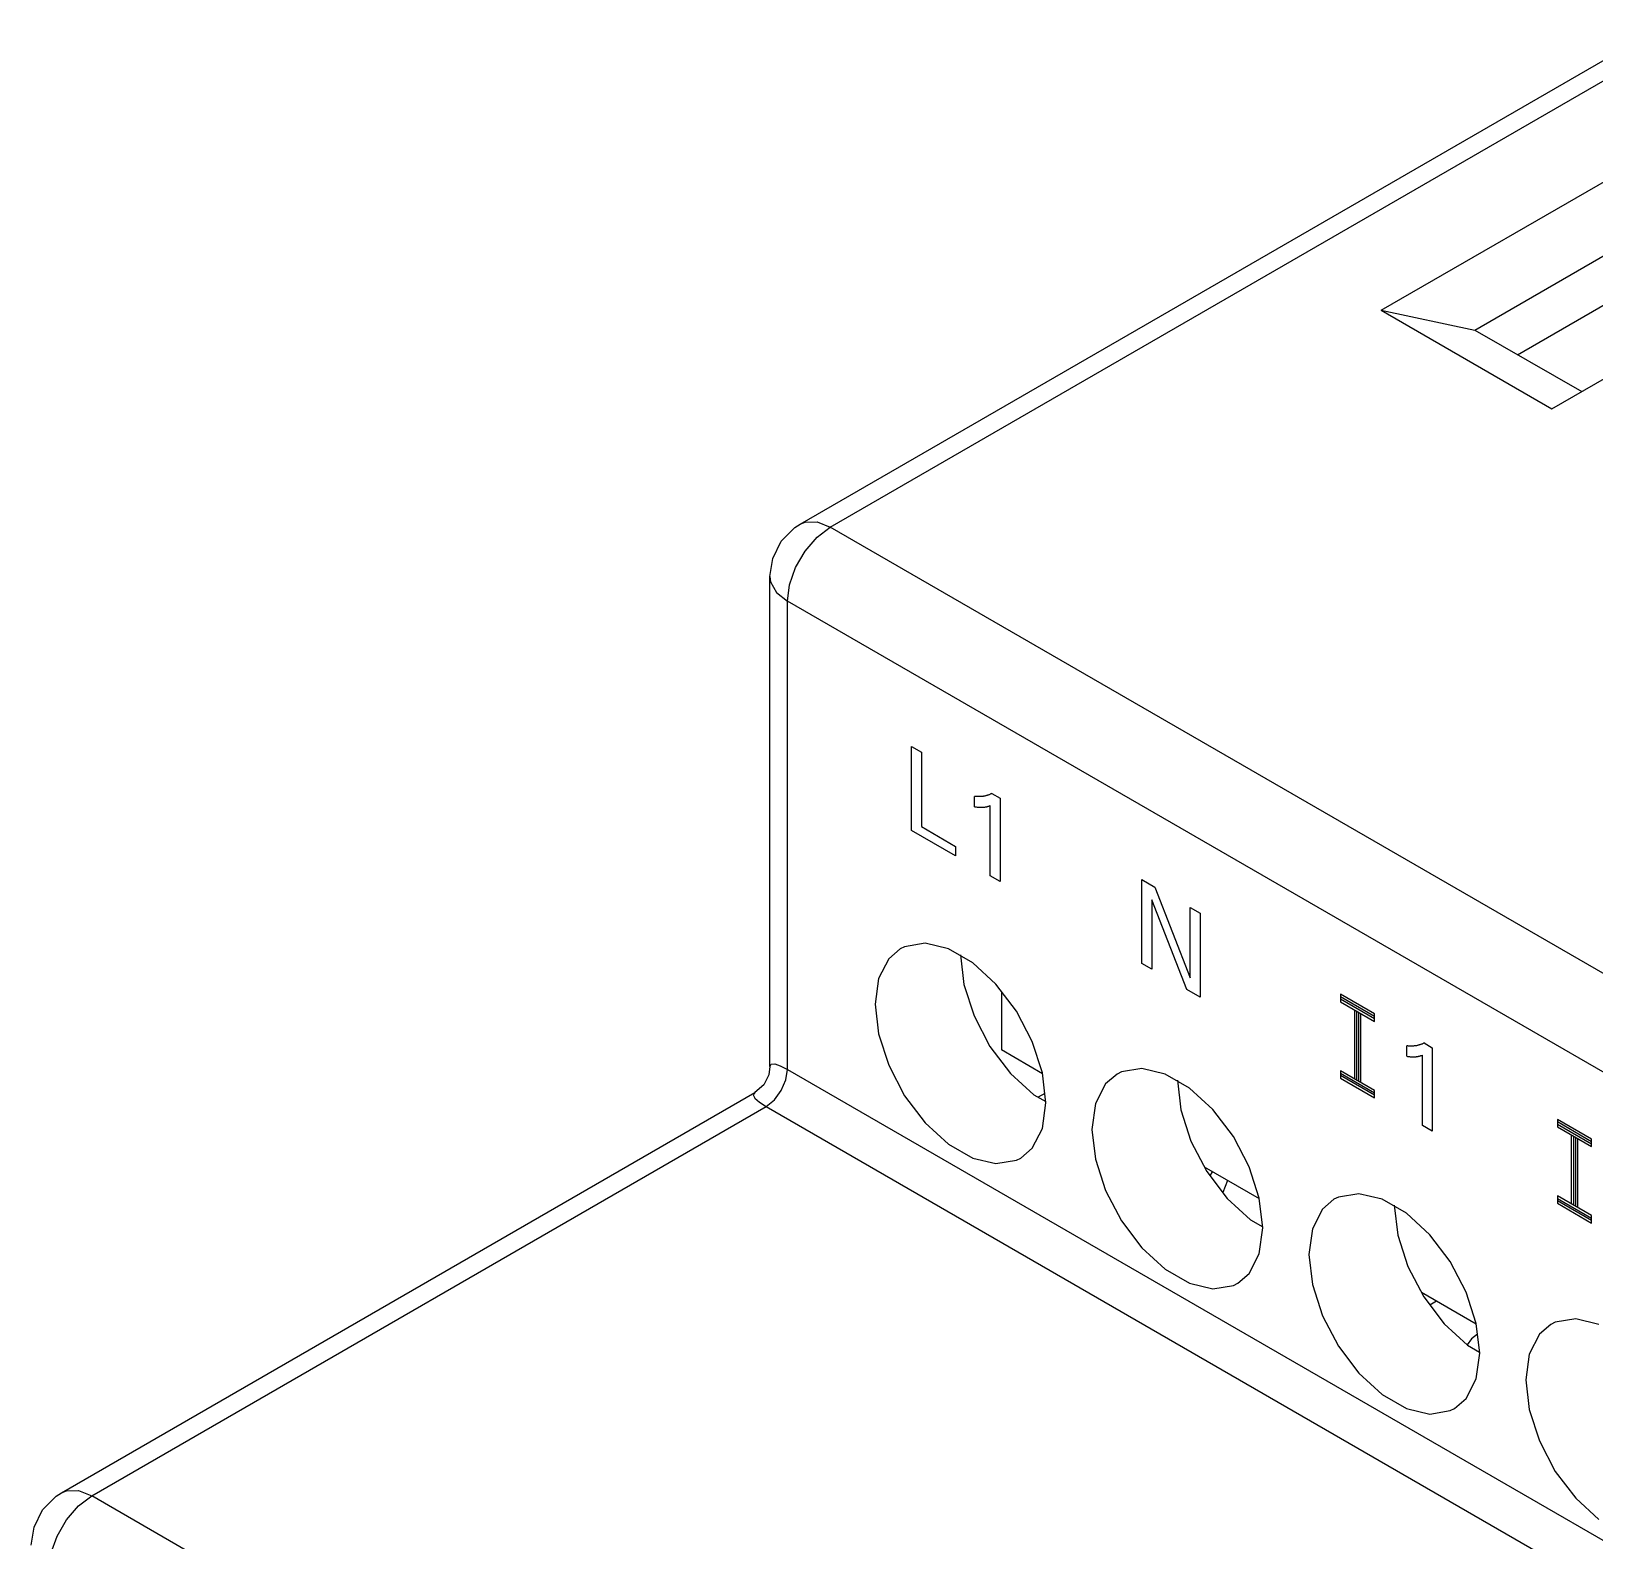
# Model space of a CAD drawing. Extents: x 0 to 420, y 0 to 297.
# Drawn here: x 181.2 to 207.1, y 168.36 to 193.36 of the extents above; entities that cross this region are included whole.
import ezdxf

# ---------------------------------------------------------------- set-up
doc = ezdxf.new("R2010")
doc.units = 0
doc.header["$LTSCALE"] = 23.1
doc.layers.add('40000_ISO', color=7, linetype='CONTINUOUS')

msp = doc.modelspace()

# ---------------------------------------------------------------- linework, layer by layer
at = {"layer": '40000_ISO', "color": 7, "linetype": 'CONTINUOUS'}
for p, q in [((193.935, 185.198), (208.077, 193.363)), ((194.435, 185.149), (208.577, 193.314)), ((203.556, 188.741), (208.506, 191.599)), ((205.112, 188.415), (208.152, 190.17)), ((206.385, 187.108), (211.334, 189.966)), ((205.819, 188.006), (208.152, 189.354)), ((203.556, 188.741), (205.112, 188.415)), ((203.556, 188.741), (206.385, 187.108)), ((205.112, 188.415), (206.88, 187.394)), ((193.622, 184.915), (193.847, 185.142)), ((193.847, 185.142), (193.935, 185.198)), ((193.935, 185.198), (194.018, 185.232)), ((194.018, 185.232), (194.215, 185.235)), ((194.215, 185.235), (194.435, 185.149)), ((194.215, 184.982), (194.435, 185.149)), ((218.123, 171.473), (194.435, 185.149)), ((193.481, 184.633), (193.622, 184.915)), ((194.018, 184.751), (194.215, 184.982)), ((193.435, 184.332), (193.481, 184.633)), ((193.861, 184.479), (194.018, 184.751)), ((193.761, 184.193), (193.861, 184.479)), ((193.435, 176.216), (193.435, 184.332)), ((193.435, 184.332), (193.447, 184.242)), ((193.447, 184.242), (193.544, 184.07)), ((193.727, 183.924), (193.761, 184.193)), ((193.544, 184.07), (193.727, 183.924)), ((193.727, 176.167), (193.727, 183.924)), ((217.416, 170.248), (193.727, 183.924)), ((195.778, 180.127), (195.778, 181.515)), ((195.778, 181.515), (195.943, 181.42)), ((195.943, 181.42), (195.943, 180.19)), ((197.11, 180.739), (197.101, 180.734)), ((197.11, 180.739), (197.246, 180.66)), ((196.822, 180.518), (196.822, 180.691)), ((196.832, 180.69), (196.822, 180.691)), ((196.822, 180.518), (196.837, 180.516)), ((196.843, 180.689), (196.832, 180.69)), ((196.837, 180.516), (196.851, 180.515)), ((196.854, 180.688), (196.843, 180.689)), ((196.851, 180.515), (196.866, 180.513)), ((196.864, 180.687), (196.854, 180.688)), ((196.875, 180.687), (196.864, 180.687)), ((196.866, 180.513), (196.881, 180.512)), ((196.885, 180.687), (196.875, 180.687)), ((196.881, 180.512), (196.896, 180.511)), ((196.895, 180.687), (196.885, 180.687)), ((196.905, 180.687), (196.895, 180.687)), ((196.896, 180.511), (196.906, 180.511)), ((196.916, 180.687), (196.905, 180.687)), ((196.906, 180.511), (196.917, 180.51)), ((196.926, 180.687), (196.916, 180.687)), ((196.917, 180.51), (196.928, 180.51)), ((196.936, 180.688), (196.926, 180.687)), ((196.928, 180.51), (196.938, 180.51)), ((196.946, 180.689), (196.936, 180.688)), ((196.938, 180.51), (196.949, 180.511)), ((196.955, 180.69), (196.946, 180.689)), ((196.949, 180.511), (196.959, 180.511)), ((196.965, 180.691), (196.955, 180.69)), ((196.959, 180.511), (196.968, 180.512)), ((196.975, 180.693), (196.965, 180.691)), ((196.968, 180.512), (196.977, 180.512)), ((196.984, 180.695), (196.975, 180.693)), ((196.977, 180.512), (196.986, 180.513)), ((196.994, 180.696), (196.984, 180.695)), ((196.986, 180.513), (196.995, 180.514)), ((197.003, 180.698), (196.994, 180.696)), ((196.995, 180.514), (197.004, 180.516)), ((197.012, 180.701), (197.003, 180.698)), ((197.004, 180.516), (197.013, 180.517)), ((197.022, 180.703), (197.012, 180.701)), ((197.013, 180.517), (197.02, 180.519)), ((197.02, 180.519), (197.028, 180.52)), ((197.031, 180.706), (197.022, 180.703)), ((197.028, 180.52), (197.035, 180.522)), ((197.04, 180.709), (197.031, 180.706)), ((197.035, 180.522), (197.043, 180.524)), ((197.049, 180.712), (197.04, 180.709)), ((197.043, 180.524), (197.051, 180.527)), ((197.058, 180.715), (197.049, 180.712)), ((197.051, 180.527), (197.059, 180.529)), ((197.067, 180.718), (197.058, 180.715)), ((197.059, 180.529), (197.072, 180.534)), ((197.076, 180.722), (197.067, 180.718)), ((197.072, 180.534), (197.085, 180.538)), ((197.084, 180.726), (197.076, 180.722)), ((197.093, 180.73), (197.084, 180.726)), ((197.085, 179.373), (197.085, 180.538)), ((197.101, 180.734), (197.093, 180.73)), ((197.246, 180.66), (197.246, 179.28)), ((196.51, 179.705), (195.778, 180.127)), ((195.943, 180.19), (196.51, 179.862)), ((196.51, 179.862), (196.51, 179.705)), ((197.246, 179.28), (197.085, 179.373)), ((199.596, 177.923), (199.596, 179.311)), ((199.596, 179.311), (199.81, 179.187)), ((199.81, 179.187), (200.397, 177.685)), ((199.76, 178.979), (199.76, 177.828)), ((200.34, 177.493), (199.76, 178.979)), ((200.397, 177.685), (200.397, 178.848)), ((200.397, 178.848), (200.561, 178.754)), ((200.561, 178.754), (200.561, 177.366)), ((195.592, 178.165), (195.402, 178.002)), ((195.665, 178.201), (195.592, 178.165)), ((196.004, 178.257), (195.665, 178.201)), ((196.39, 178.165), (196.004, 178.257)), ((196.793, 177.933), (196.39, 178.165)), ((195.402, 178.002), (195.234, 177.676)), ((196.591, 178.065), (196.649, 177.572)), ((197.179, 177.579), (196.793, 177.933)), ((199.76, 177.828), (199.596, 177.923)), ((195.234, 177.676), (195.177, 177.249)), ((196.649, 177.572), (196.816, 177.053)), ((197.517, 177.132), (197.179, 177.579)), ((197.27, 177.458), (197.27, 176.49)), ((200.561, 177.366), (200.34, 177.493)), ((202.885, 177.412), (202.885, 177.29)), ((203.45, 177.086), (202.885, 177.412)), ((195.177, 177.249), (195.234, 176.756)), ((197.781, 176.629), (197.517, 177.132)), ((203.45, 177.045), (202.885, 177.372)), ((203.45, 177.004), (202.885, 177.331)), ((202.885, 177.29), (203.45, 176.963)), ((203.114, 177.157), (203.114, 176.014)), ((203.15, 177.137), (203.15, 175.994)), ((203.185, 177.116), (203.185, 175.973)), ((196.816, 177.053), (197.079, 176.55)), ((203.22, 175.953), (203.22, 177.096)), ((203.45, 176.963), (203.45, 177.086)), ((195.234, 176.756), (195.402, 176.237)), ((197.948, 176.109), (197.781, 176.629)), ((204.252, 176.597), (204.243, 176.593)), ((204.26, 176.601), (204.252, 176.597)), ((204.269, 176.606), (204.26, 176.601)), ((204.269, 176.606), (204.405, 176.527)), ((197.079, 176.55), (197.418, 176.103)), ((197.95, 176.097), (197.27, 176.49)), ((203.981, 176.385), (203.981, 176.558)), ((203.991, 176.557), (203.981, 176.558)), ((203.981, 176.385), (203.995, 176.383)), ((204.002, 176.556), (203.991, 176.557)), ((203.995, 176.383), (204.01, 176.382)), ((204.012, 176.555), (204.002, 176.556)), ((204.01, 176.382), (204.025, 176.38)), ((204.023, 176.554), (204.012, 176.555)), ((204.033, 176.554), (204.023, 176.554)), ((204.025, 176.38), (204.04, 176.379)), ((204.044, 176.554), (204.033, 176.554)), ((204.04, 176.379), (204.054, 176.378)), ((204.054, 176.553), (204.044, 176.554)), ((204.064, 176.554), (204.054, 176.553)), ((204.054, 176.378), (204.065, 176.378)), ((204.074, 176.554), (204.064, 176.554)), ((204.065, 176.378), (204.076, 176.377)), ((204.085, 176.554), (204.074, 176.554)), ((204.076, 176.377), (204.087, 176.377)), ((204.094, 176.555), (204.085, 176.554)), ((204.087, 176.377), (204.097, 176.377)), ((204.104, 176.556), (204.094, 176.555)), ((204.097, 176.377), (204.108, 176.378)), ((204.114, 176.557), (204.104, 176.556)), ((204.108, 176.378), (204.118, 176.378)), ((204.124, 176.558), (204.114, 176.557)), ((204.118, 176.378), (204.127, 176.379)), ((204.134, 176.56), (204.124, 176.558)), ((204.127, 176.379), (204.136, 176.379)), ((204.143, 176.561), (204.134, 176.56)), ((204.136, 176.379), (204.145, 176.38)), ((204.153, 176.563), (204.143, 176.561)), ((204.145, 176.38), (204.154, 176.381)), ((204.162, 176.565), (204.153, 176.563)), ((204.154, 176.381), (204.163, 176.383)), ((204.171, 176.568), (204.162, 176.565)), ((204.163, 176.383), (204.171, 176.384)), ((204.18, 176.57), (204.171, 176.568)), ((204.171, 176.384), (204.179, 176.386)), ((204.179, 176.386), (204.186, 176.387)), ((204.19, 176.573), (204.18, 176.57)), ((204.186, 176.387), (204.194, 176.389)), ((204.199, 176.576), (204.19, 176.573)), ((204.194, 176.389), (204.202, 176.391)), ((204.208, 176.579), (204.199, 176.576)), ((204.202, 176.391), (204.21, 176.394)), ((204.217, 176.582), (204.208, 176.579)), ((204.21, 176.394), (204.218, 176.396)), ((204.226, 176.585), (204.217, 176.582)), ((204.218, 176.396), (204.231, 176.401)), ((204.235, 176.589), (204.226, 176.585)), ((204.231, 176.401), (204.244, 176.405)), ((204.243, 176.593), (204.235, 176.589)), ((204.244, 175.24), (204.244, 176.405)), ((204.405, 176.527), (204.405, 175.147)), ((193.416, 176.08), (193.333, 175.914)), ((193.435, 176.217), (193.416, 176.08)), ((193.435, 176.217), (193.455, 176.257)), ((193.455, 176.257), (193.514, 176.261)), ((193.514, 176.261), (193.607, 176.229)), ((193.607, 176.229), (193.727, 176.167)), ((193.701, 175.995), (193.727, 176.167)), ((193.727, 176.167), (217.416, 162.491)), ((195.402, 176.237), (195.665, 175.733)), ((197.418, 176.103), (197.804, 175.749)), ((198.005, 175.616), (197.948, 176.109)), ((199.184, 176.091), (198.994, 175.928)), ((199.257, 176.127), (199.184, 176.091)), ((199.596, 176.183), (199.257, 176.127)), ((199.982, 176.091), (199.596, 176.183)), ((200.385, 175.859), (199.982, 176.091)), ((202.885, 176.147), (202.885, 176.024)), ((203.45, 175.82), (202.885, 176.147)), ((202.885, 176.106), (203.45, 175.779)), ((193.333, 175.914), (193.185, 175.784)), ((193.509, 175.664), (193.624, 175.819)), ((193.624, 175.819), (193.701, 175.995)), ((198.994, 175.928), (198.826, 175.602)), ((200.183, 175.992), (200.241, 175.498)), ((200.771, 175.505), (200.385, 175.859)), ((203.45, 175.739), (202.885, 176.065)), ((202.885, 176.024), (203.45, 175.698)), ((203.45, 175.698), (203.45, 175.82)), ((181.702, 169.154), (193.185, 175.784)), ((193.185, 175.784), (193.16, 175.745)), ((193.16, 175.745), (193.186, 175.693)), ((193.186, 175.693), (193.26, 175.628)), ((193.26, 175.628), (193.374, 175.555)), ((193.374, 175.555), (193.509, 175.664)), ((195.665, 175.733), (196.004, 175.286)), ((197.804, 175.749), (198.003, 175.634)), ((197.988, 175.769), (197.878, 175.706)), ((197.948, 175.189), (198.005, 175.616)), ((198.826, 175.602), (198.769, 175.175)), ((182.202, 169.104), (193.374, 175.555)), ((193.374, 175.555), (217.062, 161.879)), ((200.241, 175.498), (200.408, 174.979)), ((201.11, 175.058), (200.771, 175.505)), ((206.477, 175.339), (206.477, 175.216)), ((207.042, 175.012), (206.477, 175.339)), ((196.004, 175.286), (196.39, 174.932)), ((197.781, 174.863), (197.948, 175.189)), ((198.769, 175.175), (198.826, 174.682)), ((201.373, 174.555), (201.11, 175.058)), ((204.405, 175.147), (204.244, 175.24)), ((207.042, 174.971), (206.477, 175.298)), ((207.042, 174.93), (206.477, 175.257)), ((206.477, 175.216), (207.042, 174.889)), ((206.706, 175.083), (206.706, 173.94)), ((206.742, 175.063), (206.742, 173.92)), ((206.777, 175.043), (206.777, 173.899)), ((196.39, 174.932), (196.793, 174.7)), ((197.591, 174.7), (197.781, 174.863)), ((200.408, 174.979), (200.671, 174.476)), ((206.813, 173.879), (206.813, 175.022)), ((207.042, 174.889), (207.042, 175.012)), ((196.793, 174.7), (197.179, 174.608)), ((197.179, 174.608), (197.517, 174.664)), ((197.517, 174.664), (197.591, 174.7)), ((198.826, 174.682), (198.994, 174.163)), ((201.542, 174.023), (200.634, 174.548)), ((201.54, 174.035), (201.373, 174.555)), ((200.671, 174.476), (201.01, 174.029)), ((200.724, 174.406), (200.763, 174.473)), ((201.015, 174.327), (200.935, 174.127)), ((198.994, 174.163), (199.257, 173.659)), ((201.01, 174.029), (201.396, 173.675)), ((201.598, 173.542), (201.54, 174.035)), ((202.776, 174.017), (202.586, 173.855)), ((202.849, 174.054), (202.776, 174.017)), ((203.188, 174.109), (202.849, 174.054)), ((203.574, 174.017), (203.188, 174.109)), ((203.977, 173.785), (203.574, 174.017)), ((206.477, 174.073), (206.477, 173.95)), ((207.042, 173.746), (206.477, 174.073)), ((206.477, 174.032), (207.042, 173.706)), ((202.586, 173.855), (202.419, 173.528)), ((203.776, 173.918), (203.833, 173.425)), ((204.363, 173.431), (203.977, 173.785)), ((207.042, 173.665), (206.477, 173.991)), ((206.477, 173.95), (207.042, 173.624)), ((199.257, 173.659), (199.596, 173.212)), ((201.396, 173.675), (201.596, 173.56)), ((201.54, 173.115), (201.598, 173.542)), ((202.419, 173.528), (202.361, 173.101)), ((207.042, 173.624), (207.042, 173.746)), ((203.833, 173.425), (204, 172.905)), ((204.702, 172.984), (204.363, 173.431)), ((199.596, 173.212), (199.982, 172.858)), ((201.373, 172.789), (201.54, 173.115)), ((202.361, 173.101), (202.419, 172.608)), ((204.965, 172.481), (204.702, 172.984)), ((199.982, 172.858), (200.385, 172.626)), ((201.183, 172.627), (201.373, 172.789)), ((204, 172.905), (204.264, 172.402)), ((200.385, 172.626), (200.771, 172.534)), ((200.771, 172.534), (201.11, 172.59)), ((201.11, 172.59), (201.183, 172.627)), ((202.419, 172.608), (202.586, 172.089)), ((205.134, 171.95), (204.226, 172.474)), ((205.132, 171.961), (204.965, 172.481)), ((204.264, 172.402), (204.602, 171.955)), ((204.476, 172.33), (204.366, 172.266)), ((202.586, 172.089), (202.849, 171.585)), ((204.602, 171.955), (204.988, 171.601)), ((205.19, 171.468), (205.132, 171.961)), ((206.368, 171.943), (206.178, 171.781)), ((206.442, 171.98), (206.368, 171.943)), ((206.78, 172.036), (206.442, 171.98)), ((207.166, 171.944), (206.78, 172.036)), ((205.057, 171.704), (204.984, 171.605)), ((205.155, 171.783), (205.057, 171.704)), ((206.178, 171.781), (206.011, 171.454)), ((202.849, 171.585), (203.188, 171.139)), ((204.988, 171.601), (205.188, 171.486)), ((205.132, 171.041), (205.19, 171.468)), ((206.011, 171.454), (205.953, 171.027)), ((203.188, 171.139), (203.574, 170.785)), ((204.965, 170.715), (205.132, 171.041)), ((205.953, 171.027), (206.011, 170.534)), ((203.574, 170.785), (203.977, 170.552)), ((204.775, 170.553), (204.965, 170.715)), ((203.977, 170.552), (204.363, 170.46)), ((204.363, 170.46), (204.702, 170.516)), ((204.702, 170.516), (204.775, 170.553)), ((206.011, 170.534), (206.178, 170.015)), ((206.178, 170.015), (206.442, 169.511)), ((206.442, 169.511), (206.78, 169.065)), ((181.389, 168.871), (181.614, 169.097)), ((181.614, 169.097), (181.702, 169.154)), ((181.702, 169.154), (181.785, 169.188)), ((181.785, 169.188), (181.982, 169.191)), ((181.982, 169.191), (182.202, 169.104)), ((181.982, 168.938), (182.202, 169.104)), ((205.89, 155.428), (182.202, 169.104)), ((181.248, 168.589), (181.389, 168.871)), ((181.785, 168.707), (181.982, 168.938)), ((206.78, 169.065), (207.166, 168.711)), ((181.202, 168.288), (181.248, 168.589)), ((181.629, 168.435), (181.785, 168.707)), ((181.528, 168.149), (181.629, 168.435))]:
    msp.add_line(p, q, dxfattribs=at)

doc.saveas('drawing.dxf')
